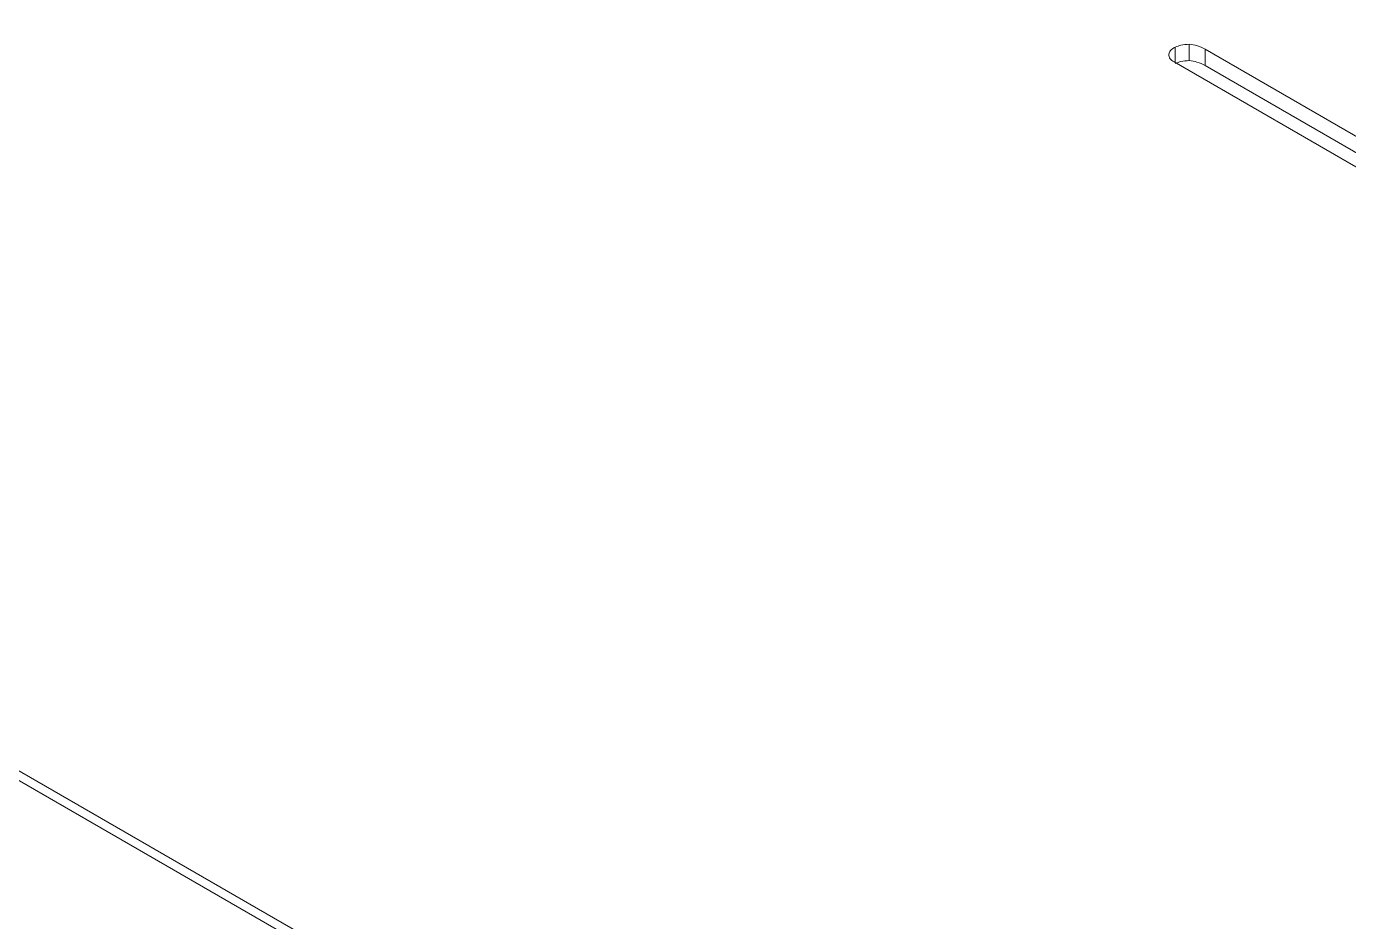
# Model space of a CAD drawing. Header units: millimetres. Extents: x 169 to 14583, y -399 to 10804.
# Drawn here: x 11626.32 to 11646.11, y 7122.91 to 7136.31 of the extents above; entities that cross this region are included whole.
import ezdxf

# ---------------------------------------------------------------- set-up
doc = ezdxf.new("R2010")
doc.units = ezdxf.units.MM
doc.header["$LTSCALE"] = 35

msp = doc.modelspace()

# ---------------------------------------------------------------- linework, layer by layer
at = {"color": 7, "linetype": 'Continuous', "lineweight": 18}
for p, q in [((11538.259, 7175.937), (11645.123, 7114.246)), ((11538.259, 7175.791), (11718.308, 7071.851)), ((11643.515, 7135.768), (11643.515, 7136.001)), ((11643.722, 7135.798), (11643.722, 7136.043)), ((11650.429, 7132.234), (11643.96, 7135.969)), ((11643.96, 7135.724), (11643.96, 7135.969)), ((11643.496, 7135.779), (11650.1, 7131.967)), ((11650.429, 7131.989), (11643.96, 7135.724))]:
    msp.add_line(p, q, dxfattribs=at)
for points, knots in [([(11643.515, 7136.001), (11643.486, 7135.985), (11643.435, 7135.955), (11643.422, 7135.914), (11643.417, 7135.896)], [0, 0, 0, 0, 0.557456, 1, 1, 1, 1]), ([(11643.515, 7136.001), (11643.486, 7135.985), (11643.435, 7135.955), (11643.422, 7135.914), (11643.417, 7135.896)], [0, 0, 0, 0, 0.557456, 1, 1, 1, 1]), ([(11643.722, 7136.043), (11643.68, 7136.041), (11643.605, 7136.036), (11643.542, 7136.012), (11643.515, 7136.001)], [0, 0, 0, 0, 0.558629, 1, 1, 1, 1]), ([(11643.722, 7136.043), (11643.68, 7136.041), (11643.605, 7136.036), (11643.542, 7136.012), (11643.515, 7136.001)], [0, 0, 0, 0, 0.558629, 1, 1, 1, 1]), ([(11643.96, 7135.969), (11643.921, 7135.989), (11643.852, 7136.026), (11643.762, 7136.038), (11643.722, 7136.043)], [0, 0, 0, 0, 0.559434, 1, 1, 1, 1]), ([(11643.96, 7135.969), (11643.921, 7135.989), (11643.852, 7136.026), (11643.762, 7136.038), (11643.722, 7136.043)], [0, 0, 0, 0, 0.559434, 1, 1, 1, 1]), ([(11643.417, 7135.896), (11643.419, 7135.871), (11643.424, 7135.827), (11643.474, 7135.793), (11643.496, 7135.779)], [0, 0, 0, 0, 0.5586185, 1, 1, 1, 1]), ([(11643.417, 7135.896), (11643.419, 7135.871), (11643.424, 7135.827), (11643.474, 7135.793), (11643.496, 7135.779)], [0, 0, 0, 0, 0.5586185, 1, 1, 1, 1]), ([(11643.722, 7135.798), (11643.68, 7135.796), (11643.605, 7135.791), (11643.542, 7135.767), (11643.515, 7135.756)], [0, 0, 0, 0, 0.558629, 1, 1, 1, 1]), ([(11643.722, 7135.798), (11643.68, 7135.796), (11643.605, 7135.791), (11643.542, 7135.767), (11643.515, 7135.756)], [0, 0, 0, 0, 0.558629, 1, 1, 1, 1]), ([(11643.96, 7135.724), (11643.921, 7135.744), (11643.852, 7135.781), (11643.762, 7135.793), (11643.722, 7135.798)], [0, 0, 0, 0, 0.559434, 1, 1, 1, 1]), ([(11643.96, 7135.724), (11643.921, 7135.744), (11643.852, 7135.781), (11643.762, 7135.793), (11643.722, 7135.798)], [0, 0, 0, 0, 0.559434, 1, 1, 1, 1])]:
    msp.add_open_spline(points, degree=3, knots=knots, dxfattribs=at)

doc.saveas('drawing.dxf')
